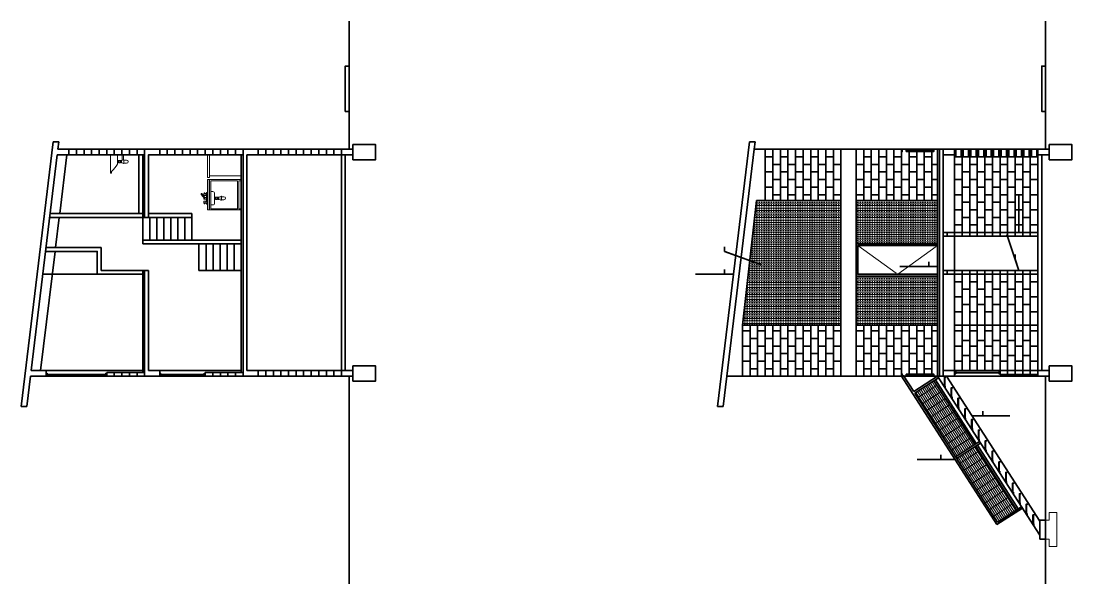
# Model space of a CAD drawing. Header units: metres. Extents: x -255 to -21, y -639 to -244.
# Drawn here: x -79.58 to -51.83, y -305.02 to -290.14 of the extents above; entities that cross this region are included whole.
import ezdxf

# ---------------------------------------------------------------- set-up
doc = ezdxf.new("R2010")
doc.units = ezdxf.units.M
doc.header["$LTSCALE"] = 5
doc.header["$MEASUREMENT"] = 0
doc.linetypes.add('HIDDEN', pattern=[0.375, 0.25, -0.125])
doc.layers.get('0').update_dxf_attribs({"color": 30})
for name, color, linetype, lineweight in [('A-ANNO-NOTE', 7, 'Continuous', 35), ('A-ELEV-MBE1', 7, 'Continuous', 35), ('A-ELEV-OVHD', 3, 'HIDDEN', 18), ('A-ELEV-PATT', 8, 'Continuous', 18), ('A-FURN', 8, 'Continuous', 18), ('A-GLAZ-FULL', 4, 'Continuous', 25), ('A-SECT-MCUT', 7, 'Continuous', 35), ('A-WALL-FULL-INTR', 7, 'Continuous', 35)]:
    doc.layers.add(name, color=color, linetype=linetype, lineweight=lineweight)
doc.styles.add('E-ROMANS', font='romans.shx', dxfattribs={"width": 0.8})
doc.dimstyles.new('E-0200_TICK_12', dxfattribs={"dimscale": 0.001, "dimtxt": 240, "dimasz": 240, "dimexe": 120, "dimexo": 80, "dimgap": 120, "dimtad": 0, "dimzin": 0, "dimdsep": 46, "dimtxsty": 'E-ROMANS', "dimblk": 'OBLIQUE', "dimcen": 120, "dimclrd": 256, "dimclre": 256, "dimclrt": 256, "dimadec": 0, "dimazin": 0, "dimtfac": 1, "dimtmove": 1, "dimatfit": 3, "dimldrblk": 'OPEN90', "dimfxl": 1, "dimtfill": 1, "dimtolj": 1, "dimtzin": 0, "dimlwd": -1, "dimarcsym": 0})

# ---------------------------------------------------------------- blocks, each defined once
blk = doc.blocks.new('_Oblique')
at = {"color": 0, "linetype": 'ByBlock', "lineweight": -2}
blk.add_line((-0.5, -0.5), (0.5, 0.5), dxfattribs=at)
blk = doc.blocks.new('LAVAPLATO-ELEV-FR')
for p, q in [((-0.841, 0.8), (-0.891, 0.8)), ((-0.891, 0.8), (-0.891, 0)), ((-0.841, 0.8), (-0.841, 0)), ((-0.833, 0.8), (-0.833, 0.499)), ((-0.064, 0.8), (-0.833, 0.8)), ((-0.803, 0.77), (-0.803, 0.499)), ((-0.094, 0.77), (-0.803, 0.77)), ((-0.094, 0.77), (-0.094, 0.03)), ((-0.064, 0.8), (0, 0.8)), ((-0.064, 0.77), (0, 0.77)), ((-0.064, 0.77), (-0.064, 0.03)), ((-1.06, 0.427), (-1.047, 0.427)), ((-1.06, 0.401), (-1.06, 0.427)), ((-1.047, 0.401), (-1.06, 0.401)), ((-0.969, 0.296), (-1.06, 0.401)), ((-1.047, 0.427), (-1.034, 0.427)), ((-1.047, 0.427), (-1.047, 0.401)), ((-1.034, 0.401), (-1.047, 0.401)), ((-1.047, 0.401), (-0.956, 0.296)), ((-1.034, 0.427), (-1.034, 0.401)), ((-1.034, 0.412), (-0.956, 0.322)), ((-0.982, 0.283), (-0.982, 0.311)), ((-0.917, 0.283), (-0.982, 0.283)), ((-0.956, 0.296), (-0.969, 0.296)), ((-0.956, 0.322), (-0.917, 0.322)), ((-0.956, 0.322), (-0.956, 0.296)), ((-0.917, 0.42), (-0.93, 0.42)), ((-0.93, 0.394), (-0.917, 0.394)), ((-0.833, 0), (-0.833, 0.499)), ((-0.803, 0.03), (-0.803, 0.499)), ((-0.668, 0.331), (-0.688, 0.331)), ((-0.668, 0.281), (-0.688, 0.281)), ((-0.615, 0.331), (-0.638, 0.331)), ((-0.615, 0.281), (-0.638, 0.281)), ((-0.589, 0.331), (-0.59, 0.331)), ((-0.589, 0.281), (-0.59, 0.281)), ((-0.589, 0.331), (-0.589, 0.281)), ((-0.52, 0.347), (-0.455, 0.347)), ((-0.93, 0.212), (-0.917, 0.212)), ((-0.917, 0.185), (-0.93, 0.185)), ((-0.094, 0.03), (-0.803, 0.03)), ((-0.52, 0.265), (-0.455, 0.265)), ((-0.064, 0.03), (0, 0.03)), ((-0.064, 0), (0, 0)), ((-0.841, 0), (-0.891, 0)), ((-0.064, 0), (-0.833, 0))]:
    blk.add_line(p, q)
for points in [[(0, 0.8), (0, 0.77)], [(-0.976, 0.433), (-0.982, 0.433), (-0.982, 0.381), (-0.93, 0.381), (-0.93, 0.433), (-0.956, 0.433)], [(-0.917, 0.212), (-0.917, 0.459), (-0.891, 0.459), (-0.891, 0.146), (-0.917, 0.146), (-0.917, 0.185)], [(-0.833, 0.481), (-0.841, 0.481)], [(-0.695, 0.338), (-0.688, 0.335), (-0.688, 0.306)], [(-0.695, 0.274), (-0.688, 0.277), (-0.688, 0.306)], [(-0.589, 0.331), (-0.537, 0.353), (-0.532, 0.353), (-0.532, 0.353)], [(-0.589, 0.281), (-0.537, 0.258), (-0.532, 0.258), (-0.532, 0.258)], [(-0.976, 0.172), (-0.982, 0.172), (-0.982, 0.225), (-0.93, 0.225), (-0.93, 0.172), (-0.956, 0.172)], [(-0.841, 0.13), (-0.833, 0.13)], [(0, 0), (0, 0.03)]]:
    blk.add_lwpolyline(points)
for points in [[(-0.956, 0.446), (-0.976, 0.446), (-0.976, 0.42), (-0.956, 0.42)], [(-0.7, 0.343), (-0.7, 0.268), (-0.695, 0.268), (-0.695, 0.343)], [(-0.668, 0.336), (-0.668, 0.275), (-0.638, 0.275), (-0.638, 0.336)], [(-0.615, 0.336), (-0.615, 0.275), (-0.59, 0.275), (-0.59, 0.336)], [(-0.532, 0.357), (-0.532, 0.255), (-0.52, 0.255), (-0.52, 0.357)], [(-0.956, 0.159), (-0.976, 0.159), (-0.976, 0.185), (-0.956, 0.185)]]:
    blk.add_lwpolyline(points, close=True)
blk.add_lwpolyline([(-0.803, 0.13), (-0.75, 0.13, 0.414214), (-0.7, 0.18), (-0.7, 0.431, 0.414214), (-0.75, 0.481), (-0.803, 0.481)], format="xyb")
blk.add_arc((-0.455, 0.306), 0.0409, 270, 90)
blk = doc.blocks.new('LO-ELEV-LAT')
for p, q in [((0, 0), (0.469, 0)), ((0.151, -0.212), (0.151, -0.193)), ((0.151, -0.266), (0.151, -0.243)), ((0.201, -0.212), (0.201, -0.193)), ((0.201, -0.266), (0.201, -0.243)), ((0.469, -0.03), (0.432, -0.03)), ((0.479, -0.01), (0.479, -0.02)), ((0.144, -0.307), (0, -0.307)), ((0.129, -0.342), (0, -0.342)), ((0.135, -0.348), (0.135, -0.425)), ((0.151, -0.292), (0.151, -0.29)), ((0.201, -0.292), (0.151, -0.292)), ((0.201, -0.292), (0.201, -0.29)), ((0.217, -0.348), (0.217, -0.425))]:
    blk.add_line(p, q)
blk.add_lwpolyline([(0, 0), (0, -0.17, 0.414214), (0.01, -0.18), (0.245, -0.18)], format="xyb")
for points in [[(0.213, -0.18), (0.139, -0.18), (0.139, -0.186), (0.213, -0.186)], [(0.207, -0.212), (0.145, -0.212), (0.145, -0.243), (0.207, -0.243)], [(0.207, -0.266), (0.145, -0.266), (0.145, -0.29), (0.207, -0.29)]]:
    blk.add_lwpolyline(points, close=True)
for points in [[(0.144, -0.186), (0.147, -0.193), (0.176, -0.193)], [(0.208, -0.186), (0.205, -0.193), (0.176, -0.193)], [(0.151, -0.292), (0.129, -0.343), (0.129, -0.348), (0.129, -0.348)], [(0.129, -0.348), (0.223, -0.348)], [(0.201, -0.292), (0.223, -0.343), (0.223, -0.348), (0.223, -0.348)]]:
    blk.add_lwpolyline(points)
for centre, radius, start, end in [((0.469, -0.01), 0.01, 360, 90), ((0.058, 0.234), 0.454, 294.2194, 324.052), ((0.432, -0.04), 0.01, 90, 131.1235), ((0.469, -0.02), 0.01, 270, 0), ((0.176, -0.425), 0.0409, 180, 360)]:
    blk.add_arc(centre, radius, start, end)

msp = doc.modelspace()

# ---------------------------------------------------------------- hatches: boundary and pattern name
at = {"layer": 'A-ELEV-PATT'}
h = msp.add_hatch(dxfattribs=at)
h.set_pattern_fill('TRANS', color=256, scale=0.01, angle=90, style=0)
h.set_pattern_definition([(180, (0, 0), (-8e-18, -0.0635), []), (180, (-4e-18, -0.03175), (-8e-18, -0.0635), [0.03175, -0.03175])])
h.paths.add_polyline_path([(-59.93, -294.881), (-60.157, -294.881), (-60.53, -298.181), (-57.93, -298.181), (-57.93, -294.881)])
h.paths.add_polyline_path([(-57.53, -296.881), (-57.53, -298.181), (-55.38, -298.181), (-55.38, -296.881)])
h.paths.add_polyline_path([(-57.53, -294.881), (-57.53, -296.031), (-55.38, -296.031), (-55.38, -294.881)])
h = msp.add_hatch(dxfattribs=at)
h.set_pattern_fill('GRATE', color=256, scale=0.065, angle=213, style=0)
h.set_pattern_definition([(303, (0, 0), (0.04327016, 0.02809997), []), (33, (0, 0), (-0.11239988, 0.17308064), [])])
h.paths.add_polyline_path([(-55.479, -299.654), (-55.983, -299.978), (-54.903, -301.659), (-54.399, -301.335)])
h.paths.add_polyline_path([(-54.875, -301.701), (-53.795, -303.382), (-53.291, -303.058), (-54.372, -301.377)])

# ---------------------------------------------------------------- linework, layer by layer
at = {"layer": 'A-ELEV-MBE1'}
for p, q in [((-60.218, -293.531), (-57.93, -293.531)), ((-57.93, -293.531), (-57.93, -299.531)), ((-57.93, -293.531), (-57.53, -293.531)), ((-57.53, -299.531), (-57.53, -293.531)), ((-55.38, -293.531), (-57.53, -293.531)), ((-55.38, -293.531), (-55.33, -293.531)), ((-54.9, -293.531), (-54.76, -293.531)), ((-54.7, -293.531), (-54.56, -293.531)), ((-54.5, -293.531), (-54.36, -293.531)), ((-54.3, -293.531), (-54.16, -293.531)), ((-54.1, -293.531), (-53.96, -293.531)), ((-53.9, -293.531), (-53.76, -293.531)), ((-53.7, -293.531), (-53.56, -293.531)), ((-53.5, -293.531), (-53.36, -293.531)), ((-53.3, -293.531), (-53.16, -293.531)), ((-53.1, -293.531), (-52.96, -293.531)), ((-52.9, -293.531), (-52.76, -293.531)), ((-78.372, -293.681), (-78.56, -295.231)), ((-59.93, -293.731), (-59.73, -293.731)), ((-59.53, -293.731), (-59.33, -293.731)), ((-59.13, -293.731), (-58.93, -293.731)), ((-58.73, -293.731), (-58.53, -293.731)), ((-58.33, -293.731), (-58.13, -293.731)), ((-57.33, -293.731), (-57.13, -293.731)), ((-56.93, -293.731), (-56.73, -293.731)), ((-56.53, -293.731), (-56.33, -293.731)), ((-56.13, -293.731), (-55.93, -293.731)), ((-55.73, -293.731), (-55.53, -293.731)), ((-54.93, -296.731), (-54.93, -293.681)), ((-54.9, -293.731), (-54.76, -293.731)), ((-54.7, -293.731), (-54.56, -293.731)), ((-54.5, -293.731), (-54.36, -293.731)), ((-54.3, -293.731), (-54.16, -293.731)), ((-54.1, -293.731), (-53.96, -293.731)), ((-53.9, -293.731), (-53.76, -293.731)), ((-53.7, -293.731), (-53.56, -293.731)), ((-53.5, -293.731), (-53.36, -293.731)), ((-53.3, -293.731), (-53.16, -293.731)), ((-53.1, -293.731), (-52.96, -293.731)), ((-52.9, -293.731), (-52.76, -293.731)), ((-59.93, -294.131), (-59.73, -294.131)), ((-59.73, -293.931), (-59.53, -293.931)), ((-59.53, -294.131), (-59.33, -294.131)), ((-59.33, -293.931), (-59.13, -293.931)), ((-59.13, -294.131), (-58.93, -294.131)), ((-58.93, -293.931), (-58.73, -293.931)), ((-58.73, -294.131), (-58.53, -294.131)), ((-58.53, -293.931), (-58.33, -293.931)), ((-58.33, -294.131), (-58.13, -294.131)), ((-58.13, -293.931), (-57.93, -293.931)), ((-57.53, -293.931), (-57.33, -293.931)), ((-57.33, -294.131), (-57.13, -294.131)), ((-57.13, -293.931), (-56.93, -293.931)), ((-56.93, -294.131), (-56.73, -294.131)), ((-56.73, -293.931), (-56.53, -293.931)), ((-56.53, -294.131), (-56.33, -294.131)), ((-56.33, -293.931), (-56.13, -293.931)), ((-56.13, -294.131), (-55.93, -294.131)), ((-55.93, -293.931), (-55.73, -293.931)), ((-55.73, -294.131), (-55.53, -294.131)), ((-55.53, -293.931), (-55.38, -293.931)), ((-54.93, -293.931), (-54.73, -293.931)), ((-54.73, -294.131), (-54.53, -294.131)), ((-54.53, -293.931), (-54.33, -293.931)), ((-54.33, -294.131), (-54.13, -294.131)), ((-54.13, -293.931), (-53.93, -293.931)), ((-53.93, -294.131), (-53.73, -294.131)), ((-53.73, -293.931), (-53.53, -293.931)), ((-53.53, -294.131), (-53.33, -294.131)), ((-53.33, -293.931), (-53.13, -293.931)), ((-53.13, -294.131), (-52.93, -294.131)), ((-52.93, -293.931), (-52.73, -293.931)), ((-59.73, -294.331), (-59.53, -294.331)), ((-59.33, -294.331), (-59.13, -294.331)), ((-58.93, -294.331), (-58.73, -294.331)), ((-58.53, -294.331), (-58.33, -294.331)), ((-58.13, -294.331), (-57.93, -294.331)), ((-57.53, -294.331), (-57.33, -294.331)), ((-57.13, -294.331), (-56.93, -294.331)), ((-56.73, -294.331), (-56.53, -294.331)), ((-56.33, -294.331), (-56.13, -294.331)), ((-55.93, -294.331), (-55.73, -294.331)), ((-55.53, -294.331), (-55.38, -294.331)), ((-54.93, -294.331), (-54.73, -294.331)), ((-54.53, -294.331), (-54.33, -294.331)), ((-54.13, -294.331), (-53.93, -294.331)), ((-53.73, -294.331), (-53.53, -294.331)), ((-53.33, -294.331), (-53.13, -294.331)), ((-52.93, -294.331), (-52.73, -294.331)), ((-59.93, -294.531), (-59.73, -294.531)), ((-59.53, -294.531), (-59.33, -294.531)), ((-59.13, -294.531), (-58.93, -294.531)), ((-58.73, -294.531), (-58.53, -294.531)), ((-58.33, -294.531), (-58.13, -294.531)), ((-57.33, -294.531), (-57.13, -294.531)), ((-56.93, -294.531), (-56.73, -294.531)), ((-56.53, -294.531), (-56.33, -294.531)), ((-56.13, -294.531), (-55.93, -294.531)), ((-55.73, -294.531), (-55.53, -294.531)), ((-54.73, -294.531), (-54.53, -294.531)), ((-54.33, -294.531), (-54.13, -294.531)), ((-53.93, -294.531), (-53.73, -294.531)), ((-53.53, -294.531), (-53.33, -294.531)), ((-53.13, -294.531), (-52.93, -294.531)), ((-60.157, -294.881), (-60.53, -298.181)), ((-59.93, -294.881), (-60.157, -294.881)), ((-59.93, -294.881), (-57.93, -294.881)), ((-59.73, -294.731), (-59.53, -294.731)), ((-59.33, -294.731), (-59.13, -294.731)), ((-58.93, -294.731), (-58.73, -294.731)), ((-58.53, -294.731), (-58.33, -294.731)), ((-58.13, -294.731), (-57.93, -294.731)), ((-57.53, -294.731), (-57.33, -294.731)), ((-57.53, -294.881), (-55.38, -294.881)), ((-57.13, -294.731), (-56.93, -294.731)), ((-56.73, -294.731), (-56.53, -294.731)), ((-56.33, -294.731), (-56.13, -294.731)), ((-55.93, -294.731), (-55.73, -294.731)), ((-55.53, -294.731), (-55.38, -294.731)), ((-54.93, -294.731), (-54.73, -294.731)), ((-54.73, -294.931), (-54.53, -294.931)), ((-54.53, -294.731), (-54.33, -294.731)), ((-54.33, -294.931), (-54.13, -294.931)), ((-54.13, -294.731), (-53.93, -294.731)), ((-53.93, -294.931), (-53.73, -294.931)), ((-53.73, -294.731), (-53.53, -294.731)), ((-53.53, -294.931), (-53.33, -294.931)), ((-53.33, -294.731), (-53.13, -294.731)), ((-53.13, -294.931), (-52.93, -294.931)), ((-52.93, -294.731), (-52.73, -294.731)), ((-54.93, -295.131), (-54.73, -295.131)), ((-54.53, -295.131), (-54.33, -295.131)), ((-54.13, -295.131), (-53.93, -295.131)), ((-53.73, -295.131), (-53.53, -295.131)), ((-53.33, -295.131), (-53.13, -295.131)), ((-52.93, -295.131), (-52.73, -295.131)), ((-78.572, -295.331), (-78.669, -296.131)), ((-54.93, -295.531), (-54.73, -295.531)), ((-54.73, -295.331), (-54.53, -295.331)), ((-54.53, -295.531), (-54.33, -295.531)), ((-54.33, -295.331), (-54.13, -295.331)), ((-54.13, -295.531), (-53.93, -295.531)), ((-53.93, -295.331), (-53.73, -295.331)), ((-53.73, -295.531), (-53.53, -295.531)), ((-53.53, -295.331), (-53.33, -295.331)), ((-53.33, -295.531), (-53.13, -295.531)), ((-53.13, -295.331), (-52.93, -295.331)), ((-52.93, -295.531), (-52.73, -295.531)), ((-78.681, -296.231), (-79.063, -299.381)), ((-77.568, -296.831), (-79.006, -296.831)), ((-73.768, -296.731), (-74.882, -296.731)), ((-54.93, -299.381), (-54.93, -296.831)), ((-54.73, -298.181), (-54.73, -296.831)), ((-54.53, -298.181), (-54.53, -296.831)), ((-54.33, -298.181), (-54.33, -296.831)), ((-54.13, -298.181), (-54.13, -296.831)), ((-53.93, -298.181), (-53.93, -296.831)), ((-53.73, -298.181), (-53.73, -296.831)), ((-53.53, -298.181), (-53.53, -296.831)), ((-53.33, -298.181), (-53.33, -296.831)), ((-53.13, -298.181), (-53.13, -296.831)), ((-52.93, -298.181), (-52.93, -296.831)), ((-54.93, -297.031), (-54.73, -297.031)), ((-54.53, -297.031), (-54.33, -297.031)), ((-54.13, -297.031), (-53.93, -297.031)), ((-53.73, -297.031), (-53.53, -297.031)), ((-53.33, -297.031), (-53.13, -297.031)), ((-52.93, -297.031), (-52.73, -297.031)), ((-54.93, -297.431), (-54.73, -297.431)), ((-54.73, -297.231), (-54.53, -297.231)), ((-54.53, -297.431), (-54.33, -297.431)), ((-54.33, -297.231), (-54.13, -297.231)), ((-54.13, -297.431), (-53.93, -297.431)), ((-53.93, -297.231), (-53.73, -297.231)), ((-53.73, -297.431), (-53.53, -297.431)), ((-53.53, -297.231), (-53.33, -297.231)), ((-53.33, -297.431), (-53.13, -297.431)), ((-53.13, -297.231), (-52.93, -297.231)), ((-52.93, -297.431), (-52.73, -297.431)), ((-54.73, -297.631), (-54.53, -297.631)), ((-54.33, -297.631), (-54.13, -297.631)), ((-53.93, -297.631), (-53.73, -297.631)), ((-53.53, -297.631), (-53.33, -297.631)), ((-53.13, -297.631), (-52.93, -297.631)), ((-54.93, -297.831), (-54.73, -297.831)), ((-54.53, -297.831), (-54.33, -297.831)), ((-54.13, -297.831), (-53.93, -297.831)), ((-53.73, -297.831), (-53.53, -297.831)), ((-53.33, -297.831), (-53.13, -297.831)), ((-52.93, -297.831), (-52.73, -297.831)), ((-60.53, -298.181), (-57.93, -298.181)), ((-57.53, -298.181), (-55.38, -298.181)), ((-57.53, -298.181), (-55.38, -298.181)), ((-54.73, -298.181), (-54.53, -298.181)), ((-54.33, -298.181), (-54.13, -298.181)), ((-53.93, -298.181), (-53.73, -298.181)), ((-53.53, -298.181), (-53.33, -298.181)), ((-53.13, -298.181), (-52.93, -298.181)), ((-60.53, -298.331), (-60.33, -298.331)), ((-60.33, -298.531), (-60.13, -298.531)), ((-60.13, -298.331), (-59.93, -298.331)), ((-59.93, -298.531), (-59.73, -298.531)), ((-59.73, -298.331), (-59.53, -298.331)), ((-59.53, -298.531), (-59.33, -298.531)), ((-59.33, -298.331), (-59.13, -298.331)), ((-59.13, -298.531), (-58.93, -298.531)), ((-58.93, -298.331), (-58.73, -298.331)), ((-58.73, -298.531), (-58.53, -298.531)), ((-58.53, -298.331), (-58.33, -298.331)), ((-58.33, -298.531), (-58.13, -298.531)), ((-58.13, -298.331), (-57.93, -298.331)), ((-57.53, -298.331), (-57.33, -298.331)), ((-57.33, -298.531), (-57.13, -298.531)), ((-57.13, -298.331), (-56.93, -298.331)), ((-56.93, -298.531), (-56.73, -298.531)), ((-56.73, -298.331), (-56.53, -298.331)), ((-56.53, -298.531), (-56.33, -298.531)), ((-56.33, -298.331), (-56.13, -298.331)), ((-56.13, -298.531), (-55.93, -298.531)), ((-55.93, -298.331), (-55.73, -298.331)), ((-55.73, -298.531), (-55.53, -298.531)), ((-55.53, -298.331), (-55.38, -298.331)), ((-54.93, -298.331), (-54.73, -298.331)), ((-54.73, -298.581), (-54.53, -298.581)), ((-54.53, -298.331), (-54.33, -298.331)), ((-54.33, -298.581), (-54.13, -298.581)), ((-54.13, -298.331), (-53.93, -298.331)), ((-53.93, -298.581), (-53.73, -298.581)), ((-53.73, -298.331), (-53.53, -298.331)), ((-53.53, -298.581), (-53.33, -298.581)), ((-53.33, -298.331), (-53.13, -298.331)), ((-53.13, -298.581), (-52.93, -298.581)), ((-52.93, -298.331), (-52.73, -298.331)), ((-60.53, -298.731), (-60.33, -298.731)), ((-60.13, -298.731), (-59.93, -298.731)), ((-59.73, -298.731), (-59.53, -298.731)), ((-59.33, -298.731), (-59.13, -298.731)), ((-58.93, -298.731), (-58.73, -298.731)), ((-58.53, -298.731), (-58.33, -298.731)), ((-58.13, -298.731), (-57.93, -298.731)), ((-57.53, -298.731), (-57.33, -298.731)), ((-57.13, -298.731), (-56.93, -298.731)), ((-56.73, -298.731), (-56.53, -298.731)), ((-56.33, -298.731), (-56.13, -298.731)), ((-55.93, -298.731), (-55.73, -298.731)), ((-55.53, -298.731), (-55.38, -298.731)), ((-54.93, -298.731), (-54.73, -298.731)), ((-54.53, -298.731), (-54.33, -298.731)), ((-54.13, -298.731), (-53.93, -298.731)), ((-53.73, -298.731), (-53.53, -298.731)), ((-53.33, -298.731), (-53.13, -298.731)), ((-52.93, -298.731), (-52.73, -298.731)), ((-60.53, -299.131), (-60.33, -299.131)), ((-60.33, -298.931), (-60.13, -298.931)), ((-60.13, -299.131), (-59.93, -299.131)), ((-59.93, -298.931), (-59.73, -298.931)), ((-59.73, -299.131), (-59.53, -299.131)), ((-59.53, -298.931), (-59.33, -298.931)), ((-59.33, -299.131), (-59.13, -299.131)), ((-59.13, -298.931), (-58.93, -298.931)), ((-58.93, -299.131), (-58.73, -299.131)), ((-58.73, -298.931), (-58.53, -298.931)), ((-58.53, -299.131), (-58.33, -299.131)), ((-58.33, -298.931), (-58.13, -298.931)), ((-58.13, -299.131), (-57.93, -299.131)), ((-57.53, -299.131), (-57.33, -299.131)), ((-57.33, -298.931), (-57.13, -298.931)), ((-57.13, -299.131), (-56.93, -299.131)), ((-56.93, -298.931), (-56.73, -298.931)), ((-56.73, -299.131), (-56.53, -299.131)), ((-56.53, -298.931), (-56.33, -298.931)), ((-56.33, -299.131), (-56.13, -299.131)), ((-56.13, -298.931), (-55.93, -298.931)), ((-55.93, -299.131), (-55.73, -299.131)), ((-55.73, -298.931), (-55.53, -298.931)), ((-55.53, -299.131), (-55.38, -299.131)), ((-54.93, -299.131), (-54.73, -299.131)), ((-54.73, -298.981), (-54.53, -298.981)), ((-54.53, -299.131), (-54.33, -299.131)), ((-54.33, -298.981), (-54.13, -298.981)), ((-54.13, -299.131), (-53.93, -299.131)), ((-53.93, -298.981), (-53.73, -298.981)), ((-53.73, -299.131), (-53.53, -299.131)), ((-53.53, -298.981), (-53.33, -298.981)), ((-53.33, -299.131), (-53.13, -299.131)), ((-53.13, -298.981), (-52.93, -298.981)), ((-52.93, -299.131), (-52.73, -299.131)), ((-78.918, -299.381), (-76.368, -299.381)), ((-73.768, -299.381), (-75.918, -299.381)), ((-60.33, -299.331), (-60.13, -299.331)), ((-59.93, -299.331), (-59.73, -299.331)), ((-59.53, -299.331), (-59.33, -299.331)), ((-59.13, -299.331), (-58.93, -299.331)), ((-58.73, -299.331), (-58.53, -299.331)), ((-58.33, -299.331), (-58.13, -299.331)), ((-57.33, -299.331), (-57.13, -299.331)), ((-56.93, -299.331), (-56.73, -299.331)), ((-56.53, -299.331), (-56.33, -299.331)), ((-56.13, -299.331), (-55.93, -299.331)), ((-55.73, -299.331), (-55.53, -299.331)), ((-78.918, -299.531), (-77.318, -299.531)), ((-75.918, -299.531), (-74.718, -299.531)), ((-57.93, -299.531), (-60.946, -299.531)), ((-57.93, -299.531), (-57.53, -299.531)), ((-57.53, -299.531), (-55.38, -299.531)), ((-56.33, -299.531), (-53.81, -303.451)), ((-56.288, -299.504), (-56.01, -299.936)), ((-55.479, -299.654), (-54.399, -301.335)), ((-55.437, -299.627), (-54.357, -301.308)), ((-55.33, -299.531), (-55.38, -299.531)), ((-55.38, -299.531), (-52.68, -303.731)), ((-55.2, -299.771), (-55.2, -299.592)), ((-55.19, -299.811), (-55.19, -299.552)), ((-55.142, -299.531), (-52.68, -303.361)), ((-54.93, -299.531), (-52.73, -299.531)), ((-55.983, -299.978), (-53.795, -303.382)), ((-55.02, -300.051), (-55.02, -299.872)), ((-55.01, -300.091), (-55.01, -299.832)), ((-54.84, -300.331), (-54.84, -300.152)), ((-54.83, -300.371), (-54.83, -300.112)), ((-54.66, -300.611), (-54.66, -300.432)), ((-54.65, -300.651), (-54.65, -300.392)), ((-54.48, -300.891), (-54.48, -300.712)), ((-54.47, -300.931), (-54.47, -300.672)), ((-54.3, -301.171), (-54.3, -300.992)), ((-54.29, -301.211), (-54.29, -300.952)), ((-54.372, -301.377), (-53.291, -303.058)), ((-54.329, -301.35), (-53.249, -303.031)), ((-54.12, -301.451), (-54.12, -301.272)), ((-54.11, -301.491), (-54.11, -301.232)), ((-53.94, -301.731), (-53.94, -301.552)), ((-53.93, -301.771), (-53.93, -301.512)), ((-53.76, -302.011), (-53.76, -301.832)), ((-53.75, -302.051), (-53.75, -301.792)), ((-53.58, -302.291), (-53.58, -302.112)), ((-53.57, -302.331), (-53.57, -302.072)), ((-53.4, -302.571), (-53.4, -302.392)), ((-53.39, -302.611), (-53.39, -302.352)), ((-53.22, -302.851), (-53.22, -302.672)), ((-53.21, -302.891), (-53.21, -302.632)), ((-53.04, -303.131), (-53.04, -302.952)), ((-53.03, -303.171), (-53.03, -302.912)), ((-52.86, -303.411), (-52.86, -303.232)), ((-52.85, -303.451), (-52.85, -303.192))]:
    msp.add_line(p, q, dxfattribs=at)
for points in [[(-59.93, -294.881), (-59.93, -293.531)], [(-59.73, -294.881), (-59.73, -293.531)], [(-59.53, -294.881), (-59.53, -293.531)], [(-59.33, -294.881), (-59.33, -293.531)], [(-59.13, -294.881), (-59.13, -293.531)], [(-58.93, -294.881), (-58.93, -293.531)], [(-58.73, -294.881), (-58.73, -293.531)], [(-58.53, -294.881), (-58.53, -293.531)], [(-58.33, -294.881), (-58.33, -293.531)], [(-58.13, -294.881), (-58.13, -293.531)], [(-57.33, -294.881), (-57.33, -293.531)], [(-57.13, -294.881), (-57.13, -293.531)], [(-56.93, -294.881), (-56.93, -293.531)], [(-56.73, -294.881), (-56.73, -293.531)], [(-56.53, -294.881), (-56.53, -293.531)], [(-56.33, -294.881), (-56.33, -293.531)], [(-56.19, -293.551), (-55.5, -293.551)], [(-56.19, -293.591), (-55.5, -293.591)], [(-56.13, -293.551), (-56.13, -293.531)], [(-56.13, -294.881), (-56.13, -293.591)], [(-55.93, -293.551), (-55.93, -293.531)], [(-55.93, -294.881), (-55.93, -293.591)], [(-55.73, -293.551), (-55.73, -293.531)], [(-55.73, -294.881), (-55.73, -293.591)], [(-55.53, -293.551), (-55.53, -293.531)], [(-55.53, -294.881), (-55.53, -293.591)], [(-55.38, -293.531), (-55.38, -299.531)], [(-76.468, -293.681), (-76.468, -295.231)], [(-54.73, -295.731), (-54.73, -293.681)], [(-54.53, -295.731), (-54.53, -293.681)], [(-54.33, -295.731), (-54.33, -293.681)], [(-54.13, -295.731), (-54.13, -293.681)], [(-53.93, -295.731), (-53.93, -293.681)], [(-53.73, -295.731), (-53.73, -293.681)], [(-53.53, -295.731), (-53.53, -293.681)], [(-53.33, -295.731), (-53.33, -293.681)], [(-53.13, -295.731), (-53.13, -293.681)], [(-52.93, -295.731), (-52.93, -293.731)], [(-76.368, -295.331), (-76.368, -295.931)], [(-76.182, -295.331), (-76.182, -295.931)], [(-75.996, -295.331), (-75.996, -295.931)], [(-75.81, -295.331), (-75.81, -295.931)], [(-75.625, -295.331), (-75.625, -295.931)], [(-75.439, -295.331), (-75.439, -295.931)], [(-75.253, -295.331), (-75.253, -295.931)], [(-75.068, -295.331), (-75.068, -295.931)], [(-74.882, -296.031), (-74.882, -296.731)], [(-74.696, -296.031), (-74.696, -296.731)], [(-74.51, -296.031), (-74.51, -296.731)], [(-74.325, -296.031), (-74.325, -296.731)], [(-74.139, -296.031), (-74.139, -296.731)], [(-73.953, -296.031), (-73.953, -296.731)], [(-55.38, -296.881), (-57.53, -296.881), (-57.53, -296.031), (-55.38, -296.031)], [(-55.38, -296.836), (-57.485, -296.836), (-57.485, -296.076), (-55.38, -296.076)], [(-60.53, -298.181), (-60.53, -299.531)], [(-60.33, -298.181), (-60.33, -299.531)], [(-60.13, -298.181), (-60.13, -299.531)], [(-59.93, -298.181), (-59.93, -299.531)], [(-59.73, -298.181), (-59.73, -299.531)], [(-59.53, -298.181), (-59.53, -299.531)], [(-59.33, -298.181), (-59.33, -299.531)], [(-59.13, -298.181), (-59.13, -299.531)], [(-58.93, -298.181), (-58.93, -299.531)], [(-58.73, -298.181), (-58.73, -299.531)], [(-58.53, -298.181), (-58.53, -299.531)], [(-58.33, -298.181), (-58.33, -299.531)], [(-58.13, -298.181), (-58.13, -299.531)], [(-57.33, -298.181), (-57.33, -299.531)], [(-57.13, -298.181), (-57.13, -299.531)], [(-56.93, -298.181), (-56.93, -299.531)], [(-56.73, -298.181), (-56.73, -299.531)], [(-56.53, -298.181), (-56.53, -299.531)], [(-56.33, -298.181), (-56.33, -299.531)], [(-56.13, -298.181), (-56.13, -299.471)], [(-55.93, -298.181), (-55.93, -299.471)], [(-55.73, -298.181), (-55.73, -299.471)], [(-55.53, -298.181), (-55.53, -299.471)], [(-52.73, -298.181), (-54.93, -298.181)], [(-54.73, -298.181), (-54.73, -299.381)], [(-54.53, -298.181), (-54.53, -299.381)], [(-54.33, -298.181), (-54.33, -299.381)], [(-54.13, -298.181), (-54.13, -299.381)], [(-53.93, -298.181), (-53.93, -299.381)], [(-53.73, -298.181), (-53.73, -299.381)], [(-53.53, -298.181), (-53.53, -299.381)], [(-53.33, -298.181), (-53.33, -299.381)], [(-53.13, -298.181), (-53.13, -299.381)], [(-52.93, -298.181), (-52.93, -299.381)], [(-53.73, -299.381), (-54.93, -299.381)], [(-56.19, -299.471), (-55.5, -299.471)], [(-56.19, -299.511), (-55.5, -299.511)], [(-56.13, -299.511), (-56.13, -299.531)], [(-55.38, -299.531), (-56.01, -299.936)], [(-55.353, -299.573), (-55.983, -299.978)], [(-55.93, -299.511), (-55.93, -299.531)], [(-55.73, -299.511), (-55.73, -299.531)], [(-55.53, -299.511), (-55.53, -299.531)], [(-54.903, -301.659), (-54.272, -301.254)], [(-54.875, -301.701), (-54.245, -301.296)], [(-53.81, -303.451), (-53.138, -303.019)], [(-53.795, -303.382), (-53.165, -302.976)]]:
    msp.add_lwpolyline(points, dxfattribs=at)
at = {"layer": 'A-ELEV-OVHD'}
for points in [[(-57.485, -296.076), (-56.432, -296.836), (-55.38, -296.076)], [(-52.53, -303.331), (-52.43, -303.331), (-52.43, -303.131), (-52.23, -303.131), (-52.23, -303.581)], [(-52.53, -303.831), (-52.43, -303.831), (-52.43, -304.031), (-52.23, -304.031), (-52.23, -303.581)]]:
    msp.add_lwpolyline(points, dxfattribs=at)
at = {"layer": 'A-FURN'}
msp.add_line((-74.608, -294.231), (-73.768, -294.231), dxfattribs=at)
msp.add_lwpolyline([(-74.658, -293.681), (-74.658, -294.281), (-74.608, -294.281), (-74.608, -293.681)], dxfattribs=at)
at = {"layer": 'A-GLAZ-FULL'}
for p, q in [((-54.93, -299.401), (-54.9, -299.401)), ((-54.9, -299.401), (-54.9, -299.461)), ((-54.9, -299.421), (-53.76, -299.421)), ((-54.9, -299.431), (-53.76, -299.431)), ((-53.76, -299.401), (-53.76, -299.461)), ((-53.76, -299.401), (-53.73, -299.401)), ((-78.918, -299.451), (-78.888, -299.451)), ((-78.918, -299.511), (-78.888, -299.511)), ((-78.888, -299.451), (-78.888, -299.511)), ((-78.888, -299.471), (-77.348, -299.471)), ((-78.888, -299.481), (-77.348, -299.481)), ((-78.888, -299.491), (-77.348, -299.491)), ((-77.348, -299.451), (-77.348, -299.511)), ((-77.348, -299.451), (-77.318, -299.451)), ((-77.348, -299.511), (-77.318, -299.511)), ((-75.918, -299.451), (-75.888, -299.451)), ((-75.918, -299.511), (-75.888, -299.511)), ((-75.888, -299.511), (-75.888, -299.451)), ((-75.888, -299.471), (-74.748, -299.471)), ((-75.888, -299.481), (-74.748, -299.481)), ((-75.888, -299.491), (-74.748, -299.491)), ((-74.748, -299.511), (-74.748, -299.451)), ((-74.748, -299.451), (-74.718, -299.451)), ((-74.748, -299.511), (-74.718, -299.511)), ((-54.93, -299.461), (-54.9, -299.461)), ((-54.9, -299.441), (-53.76, -299.441)), ((-53.76, -299.461), (-53.73, -299.461))]:
    msp.add_line(p, q, dxfattribs=at)
at = {"layer": 'A-SECT-MCUT'}
for p, q in [((-78.735, -293.331), (-78.582, -293.331)), ((-60.348, -293.331), (-60.194, -293.331)), ((-78.606, -293.531), (-78.318, -293.531)), ((-78.318, -293.681), (-78.318, -293.531)), ((-78.318, -293.531), (-76.318, -293.531)), ((-78.318, -293.531), (-78.318, -293.681)), ((-78.118, -293.681), (-78.118, -293.531)), ((-77.918, -293.681), (-77.918, -293.531)), ((-77.718, -293.681), (-77.718, -293.531)), ((-77.518, -293.681), (-77.518, -293.531)), ((-77.318, -293.681), (-77.318, -293.531)), ((-77.118, -293.681), (-77.118, -293.531)), ((-76.918, -293.681), (-76.918, -293.531)), ((-76.718, -293.681), (-76.718, -293.531)), ((-76.518, -293.681), (-76.518, -293.531)), ((-73.718, -293.531), (-75.918, -293.531)), ((-75.718, -293.681), (-75.718, -293.531)), ((-75.518, -293.681), (-75.518, -293.531)), ((-75.318, -293.681), (-75.318, -293.531)), ((-75.118, -293.681), (-75.118, -293.531)), ((-74.918, -293.681), (-74.918, -293.531)), ((-74.718, -293.681), (-74.718, -293.531)), ((-74.518, -293.681), (-74.518, -293.531)), ((-74.318, -293.681), (-74.318, -293.531)), ((-74.118, -293.681), (-74.118, -293.531)), ((-73.918, -293.681), (-73.918, -293.531)), ((-73.718, -293.531), (-73.718, -299.531)), ((-73.318, -293.531), (-71.118, -293.531)), ((-73.118, -293.681), (-73.118, -293.531)), ((-72.918, -293.681), (-72.918, -293.531)), ((-72.718, -293.681), (-72.718, -293.531)), ((-72.518, -293.681), (-72.518, -293.531)), ((-72.318, -293.681), (-72.318, -293.531)), ((-72.118, -293.681), (-72.118, -293.531)), ((-71.918, -293.681), (-71.918, -293.531)), ((-71.718, -293.681), (-71.718, -293.531)), ((-71.518, -293.681), (-71.518, -293.531)), ((-71.318, -293.681), (-71.318, -293.531)), ((-71.118, -293.681), (-71.118, -293.531)), ((-71.118, -293.531), (-70.818, -293.531)), ((-55.33, -293.531), (-55.33, -299.531)), ((-55.23, -293.531), (-55.33, -293.531)), ((-55.23, -293.531), (-54.93, -293.531)), ((-55.23, -293.681), (-55.23, -293.531)), ((-54.93, -293.531), (-54.93, -293.681)), ((-54.9, -293.531), (-54.93, -293.531)), ((-54.9, -293.531), (-54.9, -293.731)), ((-54.76, -293.731), (-54.76, -293.531)), ((-54.73, -293.531), (-54.76, -293.531)), ((-54.73, -293.531), (-54.73, -293.731)), ((-54.7, -293.531), (-54.73, -293.531)), ((-54.7, -293.531), (-54.7, -293.731)), ((-54.56, -293.731), (-54.56, -293.531)), ((-54.53, -293.531), (-54.56, -293.531)), ((-54.53, -293.531), (-54.53, -293.731)), ((-54.5, -293.531), (-54.53, -293.531)), ((-54.5, -293.531), (-54.5, -293.731)), ((-54.36, -293.731), (-54.36, -293.531)), ((-54.33, -293.531), (-54.36, -293.531)), ((-54.33, -293.531), (-54.33, -293.731)), ((-54.3, -293.531), (-54.33, -293.531)), ((-54.3, -293.531), (-54.3, -293.731)), ((-54.16, -293.731), (-54.16, -293.531)), ((-54.13, -293.531), (-54.16, -293.531)), ((-54.13, -293.531), (-54.13, -293.731)), ((-54.1, -293.531), (-54.13, -293.531)), ((-54.1, -293.531), (-54.1, -293.731)), ((-53.96, -293.731), (-53.96, -293.531)), ((-53.93, -293.531), (-53.96, -293.531)), ((-53.93, -293.531), (-53.93, -293.731)), ((-53.9, -293.531), (-53.93, -293.531)), ((-53.9, -293.531), (-53.9, -293.731)), ((-53.76, -293.731), (-53.76, -293.531)), ((-53.73, -293.531), (-53.76, -293.531)), ((-53.73, -293.531), (-53.73, -293.731)), ((-53.7, -293.531), (-53.73, -293.531)), ((-53.7, -293.531), (-53.7, -293.731)), ((-53.56, -293.731), (-53.56, -293.531)), ((-53.53, -293.531), (-53.56, -293.531)), ((-53.53, -293.531), (-53.53, -293.731)), ((-53.5, -293.531), (-53.53, -293.531)), ((-53.5, -293.531), (-53.5, -293.731)), ((-53.36, -293.731), (-53.36, -293.531)), ((-53.33, -293.531), (-53.36, -293.531)), ((-53.33, -293.531), (-53.33, -293.731)), ((-53.3, -293.531), (-53.33, -293.531)), ((-53.3, -293.531), (-53.3, -293.731)), ((-53.16, -293.731), (-53.16, -293.531)), ((-53.13, -293.531), (-53.16, -293.531)), ((-53.13, -293.531), (-53.13, -293.731)), ((-53.1, -293.531), (-53.13, -293.531)), ((-53.1, -293.531), (-53.1, -293.731)), ((-52.96, -293.731), (-52.96, -293.531)), ((-52.93, -293.531), (-52.96, -293.531)), ((-52.93, -293.531), (-52.93, -293.731)), ((-52.9, -293.531), (-52.93, -293.531)), ((-52.9, -293.531), (-52.9, -293.731)), ((-52.76, -293.731), (-52.76, -293.531)), ((-52.73, -293.531), (-52.76, -293.531)), ((-52.73, -293.681), (-52.73, -293.531)), ((-52.73, -293.531), (-52.43, -293.531)), ((-78.318, -293.681), (-78.624, -293.681)), ((-76.318, -293.681), (-78.318, -293.681)), ((-75.918, -293.681), (-73.718, -293.681)), ((-71.118, -299.381), (-71.118, -293.681)), ((-70.818, -293.681), (-71.118, -293.681)), ((-71.018, -299.381), (-71.018, -293.681)), ((-54.93, -293.681), (-55.23, -293.681)), ((-55.23, -293.681), (-55.23, -299.381)), ((-54.93, -293.681), (-54.93, -293.731)), ((-54.93, -293.731), (-54.9, -293.731)), ((-54.76, -293.731), (-54.73, -293.731)), ((-54.73, -293.731), (-54.7, -293.731)), ((-54.56, -293.731), (-54.53, -293.731)), ((-54.53, -293.731), (-54.5, -293.731)), ((-54.36, -293.731), (-54.33, -293.731)), ((-54.33, -293.731), (-54.3, -293.731)), ((-54.16, -293.731), (-54.13, -293.731)), ((-54.13, -293.731), (-54.1, -293.731)), ((-53.96, -293.731), (-53.93, -293.731)), ((-53.93, -293.731), (-53.9, -293.731)), ((-53.76, -293.731), (-53.73, -293.731)), ((-53.73, -293.731), (-53.7, -293.731)), ((-53.56, -293.731), (-53.53, -293.731)), ((-53.53, -293.731), (-53.5, -293.731)), ((-53.36, -293.731), (-53.33, -293.731)), ((-53.33, -293.731), (-53.3, -293.731)), ((-53.16, -293.731), (-53.13, -293.731)), ((-53.13, -293.731), (-53.1, -293.731)), ((-52.96, -293.731), (-52.93, -293.731)), ((-52.93, -293.731), (-52.9, -293.731)), ((-52.76, -293.731), (-52.73, -293.731)), ((-52.73, -299.381), (-52.73, -293.681)), ((-52.43, -293.681), (-52.73, -293.681)), ((-52.63, -299.381), (-52.63, -293.681)), ((-75.068, -295.231), (-75.068, -295.331)), ((-76.218, -295.331), (-76.368, -295.331)), ((-55.23, -295.731), (-52.73, -295.731)), ((-55.13, -295.831), (-55.13, -295.731)), ((-54.93, -295.831), (-54.93, -295.731)), ((-54.73, -295.831), (-54.73, -295.731)), ((-54.53, -295.831), (-54.53, -295.731)), ((-54.33, -295.831), (-54.33, -295.731)), ((-54.13, -295.831), (-54.13, -295.731)), ((-53.93, -295.831), (-53.93, -295.731)), ((-53.73, -295.831), (-53.73, -295.731)), ((-53.53, -295.831), (-53.53, -295.731)), ((-53.33, -295.831), (-53.33, -295.731)), ((-53.13, -295.831), (-53.13, -295.731)), ((-52.93, -295.831), (-52.93, -295.731)), ((-76.368, -295.931), (-76.368, -296.031)), ((-55.23, -295.831), (-52.73, -295.831)), ((-76.368, -296.731), (-76.218, -296.731)), ((-76.318, -296.731), (-76.318, -299.531)), ((-76.218, -296.731), (-76.218, -299.381)), ((-55.23, -296.731), (-52.73, -296.731)), ((-55.23, -296.831), (-52.73, -296.831)), ((-55.13, -296.831), (-55.13, -296.731)), ((-54.93, -296.831), (-54.93, -296.731)), ((-54.73, -296.831), (-54.73, -296.731)), ((-54.53, -296.831), (-54.53, -296.731)), ((-54.33, -296.831), (-54.33, -296.731)), ((-54.13, -296.831), (-54.13, -296.731)), ((-53.93, -296.831), (-53.93, -296.731)), ((-53.73, -296.831), (-53.73, -296.731)), ((-53.53, -296.831), (-53.53, -296.731)), ((-53.33, -296.831), (-53.33, -296.731)), ((-53.13, -296.831), (-53.13, -296.731)), ((-52.93, -296.831), (-52.93, -296.731)), ((-78.918, -299.381), (-79.315, -299.381)), ((-78.918, -299.531), (-78.918, -299.381)), ((-77.318, -299.531), (-77.318, -299.431)), ((-77.118, -299.531), (-77.118, -299.431)), ((-76.918, -299.531), (-76.918, -299.431)), ((-76.718, -299.531), (-76.718, -299.431)), ((-76.518, -299.531), (-76.518, -299.431)), ((-76.318, -299.343), (-76.318, -299.531)), ((-75.918, -299.381), (-76.218, -299.381)), ((-75.918, -299.531), (-75.918, -299.381)), ((-74.718, -299.531), (-74.718, -299.431)), ((-74.518, -299.531), (-74.518, -299.431)), ((-74.318, -299.531), (-74.318, -299.431)), ((-74.118, -299.531), (-74.118, -299.431)), ((-73.918, -299.531), (-73.918, -299.431)), ((-73.318, -299.381), (-73.618, -299.381)), ((-73.318, -299.531), (-73.318, -299.381)), ((-73.318, -299.381), (-71.118, -299.381)), ((-73.118, -299.531), (-73.118, -299.381)), ((-72.918, -299.531), (-72.918, -299.381)), ((-72.718, -299.531), (-72.718, -299.381)), ((-72.518, -299.531), (-72.518, -299.381)), ((-72.318, -299.531), (-72.318, -299.381)), ((-72.118, -299.531), (-72.118, -299.381)), ((-71.918, -299.531), (-71.918, -299.381)), ((-71.718, -299.531), (-71.718, -299.381)), ((-71.518, -299.531), (-71.518, -299.381)), ((-71.318, -299.531), (-71.318, -299.381)), ((-71.118, -299.531), (-71.118, -299.381)), ((-71.118, -299.381), (-70.818, -299.381)), ((-54.93, -299.381), (-55.23, -299.381)), ((-55.23, -299.381), (-55.23, -299.531)), ((-54.93, -299.381), (-54.93, -299.531)), ((-53.53, -299.381), (-53.53, -299.481)), ((-53.33, -299.381), (-53.33, -299.481)), ((-53.13, -299.381), (-53.13, -299.481)), ((-52.93, -299.381), (-52.93, -299.481)), ((-52.73, -299.531), (-52.73, -299.381)), ((-52.73, -299.381), (-52.43, -299.381)), ((-79.333, -299.531), (-78.918, -299.531)), ((-76.318, -299.531), (-75.918, -299.531)), ((-73.718, -299.531), (-73.318, -299.531)), ((-70.818, -299.531), (-71.118, -299.531)), ((-55.33, -299.531), (-54.93, -299.531)), ((-52.43, -299.531), (-52.73, -299.531)), ((-79.43, -300.331), (-79.581, -300.331)), ((-61.043, -300.331), (-61.194, -300.331))]:
    msp.add_line(p, q, dxfattribs=at)
for points in [[(-70.918, -290.142), (-70.918, -293.531)], [(-52.53, -290.142), (-52.53, -293.531)], [(-70.918, -292.531), (-71.018, -292.531), (-71.018, -291.331), (-70.918, -291.331)], [(-52.53, -292.531), (-52.63, -292.531), (-52.63, -291.331), (-52.53, -291.331)], [(-78.735, -293.331), (-79.581, -300.331)], [(-78.582, -293.331), (-78.606, -293.531)], [(-60.348, -293.331), (-61.194, -300.331)], [(-60.194, -293.331), (-60.218, -293.531)], [(-76.318, -295.331), (-76.318, -293.531), (-75.918, -293.531), (-75.918, -293.681), (-76.218, -293.681), (-76.218, -295.331)], [(-73.718, -293.764), (-73.718, -293.531), (-73.318, -293.531), (-73.318, -293.681), (-73.618, -293.681), (-73.618, -299.381)], [(-60.221, -293.531), (-60.946, -299.531)], [(-56.33, -293.591), (-56.33, -293.551), (-56.31, -293.551), (-56.31, -293.591), (-56.33, -293.591)], [(-56.21, -293.591), (-56.21, -293.551), (-56.19, -293.551), (-56.19, -293.591), (-56.21, -293.591)], [(-55.5, -293.571), (-56.19, -293.571)], [(-55.5, -293.591), (-55.5, -293.551), (-55.48, -293.551), (-55.48, -293.591), (-55.5, -293.591)], [(-78.624, -293.681), (-79.315, -299.381)], [(-76.368, -293.681), (-76.368, -295.331)], [(-73.768, -293.681), (-73.768, -299.431)], [(-71.118, -293.681), (-73.318, -293.681)], [(-75.068, -295.231), (-76.218, -295.231)], [(-75.068, -295.331), (-76.218, -295.331)], [(-73.768, -295.931), (-76.368, -295.931)], [(-73.768, -296.031), (-76.368, -296.031)], [(-76.368, -296.731), (-76.368, -299.431)], [(-77.318, -299.431), (-76.318, -299.431)], [(-74.718, -299.431), (-73.718, -299.431)], [(-52.73, -299.381), (-53.73, -299.381), (-53.73, -299.481), (-52.73, -299.481)], [(-79.333, -299.531), (-79.43, -300.331)], [(-77.318, -299.531), (-76.318, -299.531)], [(-74.718, -299.531), (-73.718, -299.531)], [(-71.118, -299.531), (-73.318, -299.531)], [(-70.918, -305.019), (-70.918, -299.531)], [(-60.946, -299.531), (-61.043, -300.331)], [(-56.33, -299.471), (-56.33, -299.511), (-56.31, -299.511), (-56.31, -299.471), (-56.33, -299.471)], [(-56.21, -299.471), (-56.21, -299.511), (-56.19, -299.511), (-56.19, -299.471), (-56.21, -299.471)], [(-55.5, -299.491), (-56.19, -299.491)], [(-55.5, -299.471), (-55.5, -299.511), (-55.48, -299.511), (-55.48, -299.471), (-55.5, -299.471)], [(-55.16, -299.552), (-55.2, -299.552), (-55.2, -299.592)], [(-52.53, -305.019), (-52.53, -299.531)], [(-55.16, -299.811), (-55.2, -299.811), (-55.2, -299.771)], [(-54.98, -299.832), (-55.02, -299.832), (-55.02, -299.872)], [(-54.98, -300.091), (-55.02, -300.091), (-55.02, -300.051)], [(-54.8, -300.112), (-54.84, -300.112), (-54.84, -300.152)], [(-54.8, -300.371), (-54.84, -300.371), (-54.84, -300.331)], [(-54.62, -300.392), (-54.66, -300.392), (-54.66, -300.432)], [(-54.62, -300.651), (-54.66, -300.651), (-54.66, -300.611)], [(-54.44, -300.672), (-54.48, -300.672), (-54.48, -300.712)], [(-54.44, -300.931), (-54.48, -300.931), (-54.48, -300.891)], [(-54.26, -300.952), (-54.3, -300.952), (-54.3, -300.992)], [(-54.26, -301.211), (-54.3, -301.211), (-54.3, -301.171)], [(-54.08, -301.232), (-54.12, -301.232), (-54.12, -301.272)], [(-54.08, -301.491), (-54.12, -301.491), (-54.12, -301.451)], [(-53.9, -301.512), (-53.94, -301.512), (-53.94, -301.552)], [(-53.9, -301.771), (-53.94, -301.771), (-53.94, -301.731)], [(-53.72, -301.792), (-53.76, -301.792), (-53.76, -301.832)], [(-53.72, -302.051), (-53.76, -302.051), (-53.76, -302.011)], [(-53.54, -302.072), (-53.58, -302.072), (-53.58, -302.112)], [(-53.54, -302.331), (-53.58, -302.331), (-53.58, -302.291)], [(-53.36, -302.352), (-53.4, -302.352), (-53.4, -302.392)], [(-53.36, -302.611), (-53.4, -302.611), (-53.4, -302.571)], [(-53.18, -302.632), (-53.22, -302.632), (-53.22, -302.672)], [(-53.18, -302.891), (-53.22, -302.891), (-53.22, -302.851)], [(-53, -302.912), (-53.04, -302.912), (-53.04, -302.952)], [(-53, -303.171), (-53.04, -303.171), (-53.04, -303.131)], [(-52.82, -303.192), (-52.86, -303.192), (-52.86, -303.232)], [(-52.82, -303.451), (-52.86, -303.451), (-52.86, -303.411)], [(-52.68, -303.831), (-52.68, -303.331), (-52.53, -303.331)], [(-52.68, -303.831), (-52.53, -303.831)]]:
    msp.add_lwpolyline(points, dxfattribs=at)
for points in [[(-70.818, -293.806), (-70.818, -293.406), (-70.218, -293.406), (-70.218, -293.806)], [(-52.43, -293.806), (-52.43, -293.406), (-51.83, -293.406), (-51.83, -293.806)], [(-70.818, -299.656), (-70.818, -299.256), (-70.218, -299.256), (-70.218, -299.656)], [(-52.43, -299.656), (-52.43, -299.256), (-51.83, -299.256), (-51.83, -299.656)]]:
    msp.add_lwpolyline(points, close=True, dxfattribs=at)
at = {"layer": 'A-WALL-FULL-INTR'}
for p, q in [((-76.368, -295.231), (-78.812, -295.231)), ((-76.368, -295.331), (-78.824, -295.331)), ((-76.368, -296.831), (-77.568, -296.831)), ((-76.368, -296.731), (-77.468, -296.731))]:
    msp.add_line(p, q, dxfattribs=at)
for points in [[(-77.568, -296.831), (-77.568, -296.231), (-78.933, -296.231)], [(-77.468, -296.731), (-77.468, -296.131), (-78.921, -296.131)]]:
    msp.add_lwpolyline(points, dxfattribs=at)

# ---------------------------------------------------------------- block references
at = {"layer": 'A-FURN', "xscale": -1, "rotation": 90}
msp.add_blockref('LO-ELEV-LAT', (-77.218, -293.681), dxfattribs=at)
at = {"layer": 'A-FURN'}
msp.add_blockref('LAVAPLATO-ELEV-FR', (-73.768, -295.131), dxfattribs=at)

# ---------------------------------------------------------------- leaders
at = {"layer": 'A-ANNO-NOTE'}
for points in [[(-53.233, -295.731), (-53.232, -295.436), (-53.232, -295.315)], [(-53.233, -296.731), (-53.332, -296.436), (-53.332, -296.315)], [(-60.058, -296.579), (-61.004, -296.23), (-61.004, -296.109)], [(-55.38, -296.63), (-55.613, -296.63), (-55.613, -296.509)], [(-60.771, -296.831), (-61.004, -296.831), (-61.004, -296.71)], [(-54.47, -300.576), (-54.184, -300.576), (-54.184, -300.455)], [(-54.919, -301.726), (-55.289, -301.726), (-55.289, -301.605)]]:
    msp.add_leader(points, dimstyle='E-0200_TICK_12', override={"dimasz": 0.2, "dimgap": 0.8, "dimtad": 0, "dimldrblk": 'Open90'}, dxfattribs=at)

doc.saveas('drawing.dxf')
